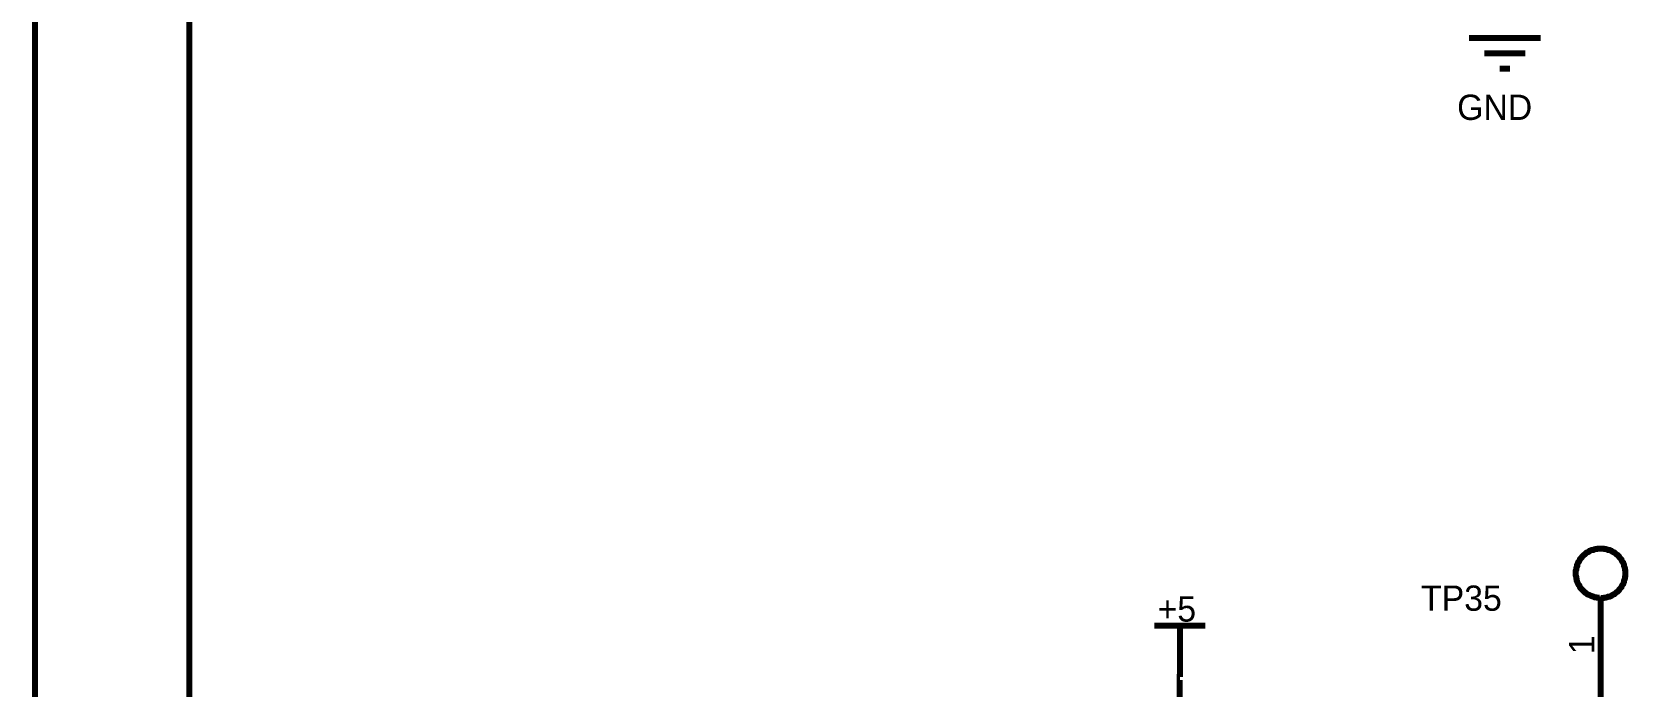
# Model space of a CAD drawing. Header units: millimetres. Extents: x 0 to 800, y 0 to 567.
# Drawn here: x -0.1 to 79.4, y 174.7 to 207.2 of the extents above; entities that cross this region are included whole.
import ezdxf

# ---------------------------------------------------------------- set-up
doc = ezdxf.new("R2010")
doc.units = ezdxf.units.MM
doc.layers.add('Sheet', color=255, linetype='Continuous')

msp = doc.modelspace()

# ---------------------------------------------------------------- linework, layer by layer
at = {"layer": 'Sheet'}
for points, const_width in [([(0, 566.375), (800.1, 566.375), (800.1, 0), (0, 0), (0, 566.375)], 0.3), ([(0, 566.375), (0, 0), (800.1, 0), (800.1, 566.375), (0, 566.375), (0, 566.375)], 0.0991), ([(7.661, 558.76), (792.484, 558.76), (792.484, 7.616), (7.661, 7.616), (7.661, 558.76)], 0.3), ([(7.661, 558.76), (7.661, 7.616), (792.484, 7.616), (792.484, 558.76), (7.661, 558.76), (7.661, 558.76)], 0.0991)]:
    msp.add_lwpolyline(points, close=True, dxfattribs=dict(at, const_width=const_width))
at = {"layer": 'Sheet', "const_width": 0.3}
for points in [[(71.196, 206.909), (74.757, 206.909)], [(71.957, 206.147), (73.996, 206.147)], [(72.719, 205.385), (73.234, 205.385)], [(77.725, 181.564), (77.658, 181.564), (77.591, 181.564), (77.546, 181.542), (77.479, 181.542), (77.412, 181.52), (77.367, 181.497), (77.3, 181.497), (77.255, 181.475), (77.188, 181.452), (77.143, 181.408), (77.098, 181.385), (77.031, 181.363), (76.986, 181.318), (76.941, 181.273), (76.897, 181.251), (76.852, 181.206), (76.807, 181.161), (76.785, 181.116), (76.74, 181.072), (76.695, 181.027), (76.673, 180.96), (76.65, 180.915), (76.605, 180.87), (76.583, 180.803), (76.561, 180.758), (76.561, 180.691), (76.538, 180.646), (76.516, 180.579), (76.516, 180.512), (76.493, 180.467), (76.493, 180.4), (76.493, 180.332)], [(78.957, 180.332), (78.957, 180.4), (78.957, 180.467), (78.935, 180.512), (78.935, 180.579), (78.912, 180.646), (78.89, 180.691), (78.89, 180.758), (78.868, 180.803), (78.845, 180.87), (78.8, 180.915), (78.778, 180.96), (78.756, 181.027), (78.711, 181.072), (78.666, 181.116), (78.644, 181.161), (78.599, 181.206), (78.554, 181.251), (78.509, 181.273), (78.464, 181.318), (78.42, 181.363), (78.352, 181.385), (78.308, 181.408), (78.263, 181.452), (78.196, 181.475), (78.151, 181.497), (78.084, 181.497), (78.039, 181.52), (77.972, 181.542), (77.904, 181.542), (77.86, 181.564), (77.792, 181.564), (77.725, 181.564)], [(76.493, 180.332), (76.493, 180.265), (76.493, 180.22), (76.516, 180.153), (76.516, 180.086), (76.538, 180.041), (76.538, 179.974), (76.561, 179.929), (76.583, 179.862), (76.605, 179.817), (76.628, 179.772), (76.673, 179.728), (76.695, 179.661), (76.717, 179.616), (76.762, 179.571), (76.807, 179.526), (76.829, 179.504), (76.874, 179.459), (76.919, 179.414), (76.964, 179.369), (77.009, 179.347), (77.053, 179.302), (77.098, 179.28), (77.165, 179.257), (77.21, 179.235), (77.255, 179.213), (77.322, 179.19), (77.389, 179.168), (77.434, 179.145), (77.501, 179.145), (77.546, 179.123), (77.613, 179.123), (77.68, 179.123)], [(77.725, 179.101), (77.792, 179.101), (77.86, 179.101), (77.904, 179.123), (77.972, 179.123), (78.039, 179.145), (78.084, 179.168), (78.151, 179.168), (78.196, 179.19), (78.263, 179.213), (78.308, 179.257), (78.352, 179.28), (78.42, 179.302), (78.464, 179.347), (78.509, 179.392), (78.554, 179.414), (78.599, 179.459), (78.644, 179.504), (78.666, 179.549), (78.711, 179.593), (78.756, 179.638), (78.778, 179.705), (78.8, 179.75), (78.845, 179.795), (78.868, 179.862), (78.89, 179.907), (78.89, 179.974), (78.912, 180.019), (78.935, 180.086), (78.935, 180.153), (78.957, 180.198), (78.957, 180.265), (78.957, 180.332)], [(77.725, 179.19), (77.725, 175.696)], [(55.572, 177.734), (58.104, 177.734)], [(56.849, 175.181), (56.849, 177.734)], [(77.725, 175.696), (77.725, 173.546), (77.837, 173.546), (77.837, 172.314)], [(56.849, 175.181), (56.827, 175.181), (56.827, 173.546), (56.827, 161.473), (56.894, 161.473)]]:
    msp.add_lwpolyline(points, dxfattribs=at)

# ---------------------------------------------------------------- texts
at = {"layer": 'Sheet'}
for s, p in [('GND', (70.602, 202.843)), ('TP35', (68.81, 178.473)), ('+5', (55.729, 177.936))]:
    msp.add_text(s, height=1.2543, dxfattribs=at).set_placement(p)
msp.add_text('1', height=1.254, rotation=90, dxfattribs=at).set_placement((77.412, 176.323))

doc.saveas('drawing.dxf')
